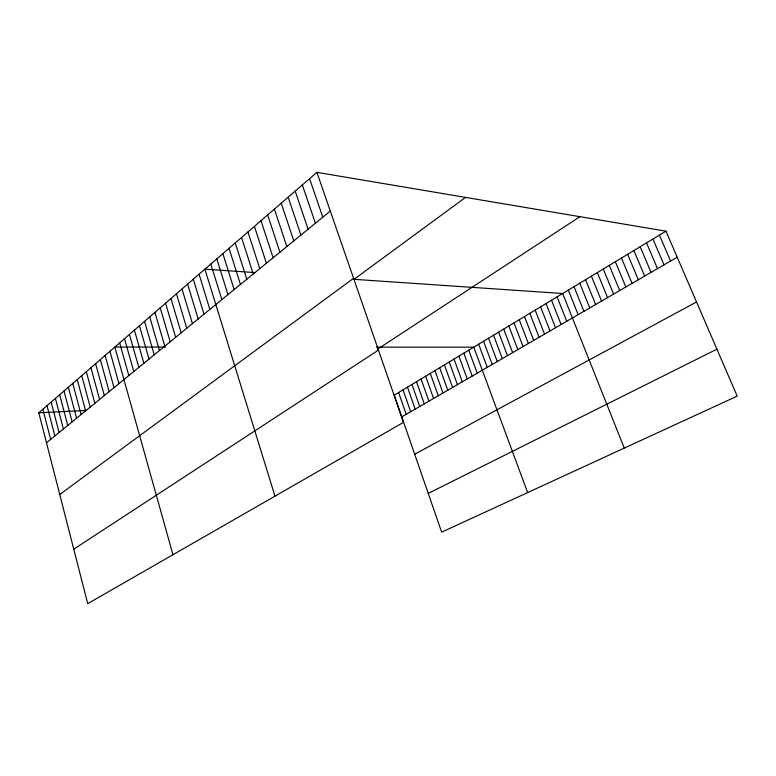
<?xml version="1.0" encoding="UTF-8"?>
<svg xmlns="http://www.w3.org/2000/svg" width="776" height="776" viewBox="0 0 776 776"><rect width="100%" height="100%" fill="white"/><g stroke="black" fill="none" stroke-linecap="round" stroke-linejoin="round"><path stroke-width="1.16" d="M316.899 172.34L403.481 422.377L87.727 603.66L38.8 412.793L316.899 172.34L665.963 231.18L737.2 396.119L441.66 532.152L394.227 395.159L665.963 231.18M46.492 442.795L330.314 211.062M59.742 494.506L353.594 278.303M465.561 197.395L354.031 279.321L562.668 293.512L624.273 448.101M377.301 349.355L579.934 216.679M73.759 549.185L378.455 350.102M401.764 416.925L677.205 257.195M414.685 454.232L696.538 301.961M428.245 493.4L716.927 349.19M38.8 412.793L86.524 410.426M165.317 347.066L114.838 347.047L172.961 554.724M376.428 347.134L473.758 347.163L527.651 492.576M255.391 272.609L204.903 269.175L274.976 496.155M659.425 235.118L670.571 261.046M652.955 239.027L663.994 264.858M646.534 242.898L657.485 268.632M640.181 246.729L651.045 272.366M633.885 250.532L644.652 276.072M627.648 254.295L638.328 279.738M621.469 258.03L632.052 283.376M615.349 261.716L625.844 286.984M609.286 265.382L619.694 290.554M603.272 269.01L613.593 294.085M597.316 272.599L607.55 297.586M591.409 276.169L601.565 301.059M585.56 279.7L595.628 304.502M579.759 283.201L589.75 307.917M574.017 286.664L583.921 311.292M568.313 290.098L578.139 314.639M557.071 296.888L566.742 321.254M551.523 300.234L561.116 324.514M546.023 303.552L555.538 327.753M540.571 306.84L550.009 330.954M535.168 310.109L544.539 334.136M529.814 313.339L539.107 337.279M524.498 316.55L533.713 340.402M519.231 319.722L528.378 343.506M514.003 322.874L523.082 346.571M508.823 326.007L517.835 349.617M503.692 329.102L512.626 352.634M498.599 332.176L507.465 355.631M493.546 335.222L502.353 358.59M488.54 338.249L497.28 361.538M483.574 341.246L492.246 364.458M478.647 344.214L487.25 367.349M468.762 350.18L477.24 373.159M463.815 353.167L472.225 376.059M458.907 356.126L467.259 378.95M454.038 359.065L462.321 381.802M449.207 361.985L457.433 384.644M444.415 364.875L452.583 387.457M439.672 367.737L447.771 390.241M434.958 370.579L442.999 393.015M430.282 373.401L438.265 395.76M425.646 376.195L433.58 398.476M421.048 378.969L428.924 401.173M416.489 381.724L424.307 403.85M411.969 384.459L419.719 406.508M407.478 387.166L415.179 409.146M403.025 389.853L410.669 411.755M398.612 392.52L406.197 414.355M309.566 178.684L322.806 217.193M302.33 184.94L315.395 223.236M295.2 191.109L308.101 229.192M288.168 197.191L300.913 235.07M281.232 203.186L293.813 240.861M274.394 209.103L286.819 246.564M267.642 214.933L279.923 252.2M260.988 220.685L273.113 257.758M254.421 226.369L266.401 263.239M247.942 231.966L259.785 268.642M241.549 237.495L253.248 273.976M235.235 242.946L246.807 279.244M229.017 248.33L240.444 284.433M222.867 253.645L234.168 289.564M216.805 258.893L227.969 294.618M210.82 264.063L221.858 299.614M199.073 274.219L209.859 309.401M193.311 279.205L203.981 314.202M187.617 284.123L198.171 318.946M182.001 288.982L192.438 323.631M176.453 293.784L186.774 328.258M170.963 298.517L181.177 332.826M165.55 303.203L175.657 337.337M160.205 307.829L170.196 341.789M154.919 312.398L164.803 346.193M149.7 316.909L159.478 350.539M144.54 321.371L154.22 354.836M139.447 325.774L149.021 359.075M134.403 330.13L143.89 363.275M129.427 334.437L138.807 367.417M124.509 338.685L133.792 371.51M119.649 342.895L128.835 375.565M109.94 351.285L118.951 383.635M105.109 355.466L114.014 387.66M100.327 359.598L109.144 391.637M95.603 363.682L104.333 395.566M90.928 367.727L99.571 399.456M86.311 371.714L94.866 403.297M81.742 375.662L90.22 407.09M77.231 379.561L85.622 410.844M72.769 383.422L81.073 414.559M68.356 387.243L76.582 418.225M63.991 391.017L72.139 421.853M59.674 394.741L67.745 425.442M55.406 398.437L63.399 428.992M51.187 402.084L59.102 432.504M47.016 405.693L54.853 435.966M42.884 409.262L50.653 439.4"/></g></svg>
